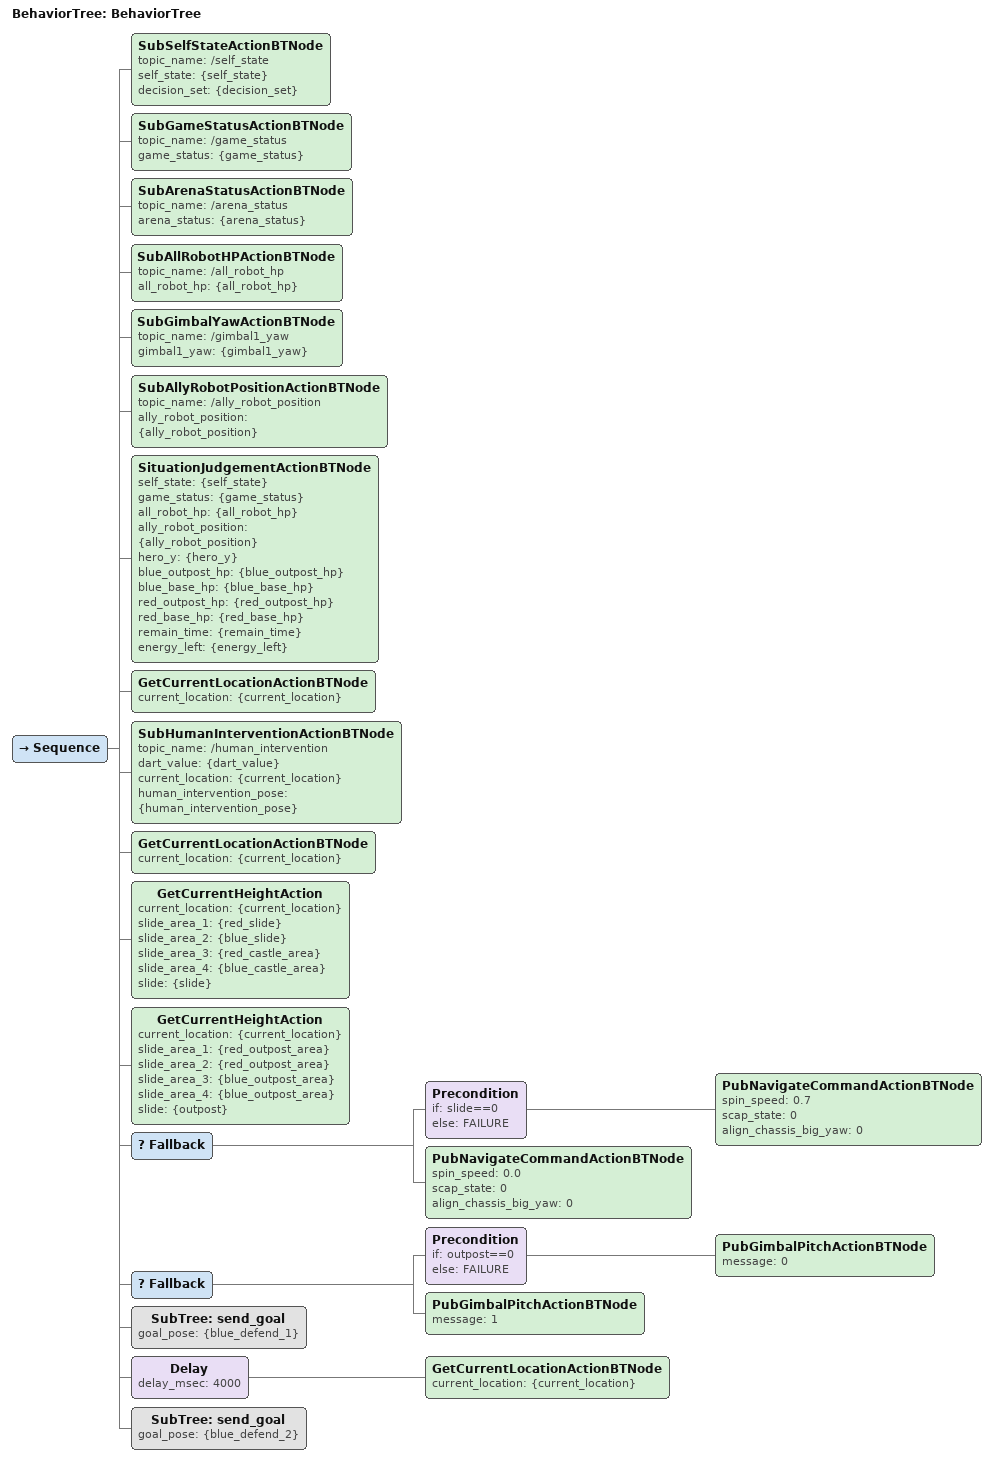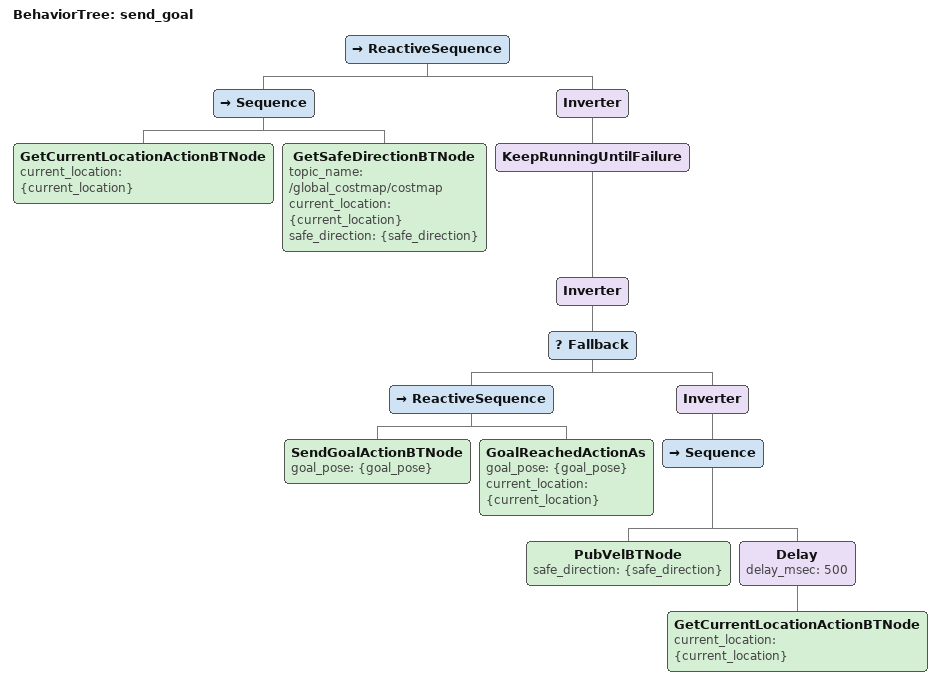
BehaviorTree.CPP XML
<?xml version="1.0" encoding="UTF-8"?>
<root BTCPP_format="4" main_tree_to_execute="BehaviorTree">
    <BehaviorTree ID="BehaviorTree">
        <Sequence>
            <SubSelfStateActionBTNode topic_name="/self_state"
                                        self_state="{self_state}" decision_set="{decision_set}" />
            <SubGameStatusActionBTNode topic_name="/game_status"
                                        game_status="{game_status}"/>
            <SubArenaStatusActionBTNode topic_name="/arena_status"
                                        arena_status="{arena_status}"/>
            <SubAllRobotHPActionBTNode topic_name="/all_robot_hp" all_robot_hp="{all_robot_hp}"/>
            <SubGimbalYawActionBTNode topic_name="/gimbal1_yaw"
                gimbal1_yaw="{gimbal1_yaw}" />
            <SubAllyRobotPositionActionBTNode topic_name="/ally_robot_position"
                                            ally_robot_position="{ally_robot_position}"/>
            <SituationJudgementActionBTNode self_state="{self_state}"
                                            game_status="{game_status}"
                                            all_robot_hp="{all_robot_hp}"
                                            ally_robot_position="{ally_robot_position}"
                                            hero_y="{hero_y}"
                                            blue_outpost_hp="{blue_outpost_hp}"
                                            blue_base_hp="{blue_base_hp}"
                                            red_outpost_hp="{red_outpost_hp}"
                                            red_base_hp="{red_base_hp}"
                                            remain_time="{remain_time}"
                                            energy_left="{energy_left}"/>
            <GetCurrentLocationActionBTNode current_location="{current_location}" />
            <SubHumanInterventionActionBTNode topic_name="/human_intervention"
                    dart_value="{dart_value}"
                    current_location="{current_location}"
                    human_intervention_pose="{human_intervention_pose}" />

            <GetCurrentLocationActionBTNode current_location="{current_location}" />
            <GetCurrentHeightAction current_location="{current_location}"
                        slide_area_1="{red_slide}"
                        slide_area_2="{blue_slide}"
                        slide_area_3="{red_castle_area}"
                        slide_area_4="{blue_castle_area}"
                        slide="{slide}"/>
            <GetCurrentHeightAction current_location="{current_location}"
                        slide_area_1="{red_outpost_area}"
                        slide_area_2="{red_outpost_area}"
                        slide_area_3="{blue_outpost_area}"
                        slide_area_4="{blue_outpost_area}"
                        slide="{outpost}"/>
            <Fallback>
                <Precondition if="slide==0" else="FAILURE">
                    <PubNavigateCommandActionBTNode
                    spin_speed="0.7"
                    scap_state="0"
                    align_chassis_big_yaw="0"/>
                </Precondition>
                <PubNavigateCommandActionBTNode
                    spin_speed="0.0"
                    scap_state="0"
                    align_chassis_big_yaw="0"/>
            </Fallback>

            <Fallback>
                <Precondition if="outpost==0" else="FAILURE">
                    <PubGimbalPitchActionBTNode message="0"/>
                </Precondition>
                    <PubGimbalPitchActionBTNode message="1"/>
            </Fallback>

            <SubTree ID="send_goal" goal_pose="{blue_defend_1}" />
            <Delay delay_msec="4000">
                <GetCurrentLocationActionBTNode current_location="{current_location}" />
            </Delay>
                <SubTree ID="send_goal" goal_pose="{blue_defend_2}"/>

        </Sequence>
    </BehaviorTree>

    <BehaviorTree ID="send_goal">
        <ReactiveSequence>
            <Sequence>
                <GetCurrentLocationActionBTNode current_location="{current_location}" />
                <GetSafeDirectionBTNode topic_name="/global_costmap/costmap" current_location="{current_location}"
                                         safe_direction="{safe_direction}"/>
            </Sequence>
            <Inverter>
                <KeepRunningUntilFailure>
                    <Inverter>
                        <Fallback>
                            <ReactiveSequence>
                                <SendGoalActionBTNode goal_pose="{goal_pose}" />
                                <GoalReachedActionAs goal_pose="{goal_pose}"
                                    current_location="{current_location}"/>
                            </ReactiveSequence>
                            <Inverter>
                                <Sequence>
                                    <PubVelBTNode safe_direction="{safe_direction}"/>
                                    <Delay delay_msec="500">
                                        <GetCurrentLocationActionBTNode current_location="{current_location}" />
                                    </Delay>
                                </Sequence>
                            </Inverter>
                        </Fallback>
                    </Inverter>
                </KeepRunningUntilFailure>
            </Inverter>
        </ReactiveSequence>
    </BehaviorTree>
</root>
